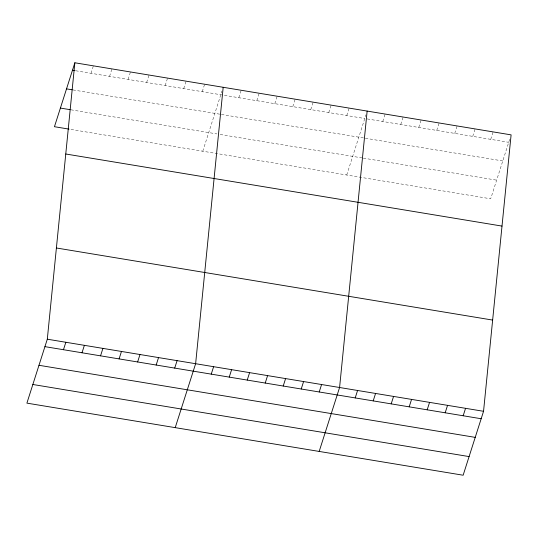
<?xml version="1.0" encoding="UTF-8"?>
<svg xmlns="http://www.w3.org/2000/svg" width="538" height="538" viewBox="0 0 538 538"><rect width="100%" height="100%" fill="white"/><g stroke="black" fill="none" stroke-linecap="round" stroke-linejoin="round"><path stroke-width="0.4" stroke-dasharray="2.69 2.02" d="M91.023 73.289L93.397 65.844M109.564 76.356L111.938 68.911M128.105 79.416L130.478 71.971M146.645 82.482L149.019 75.038M165.186 85.542L167.56 78.097M183.72 88.609L186.101 81.164M202.261 91.668L204.642 84.224M202.779 151.218L221.992 91.016M238.798 97.708L241.172 90.263M256.794 100.68L259.168 93.235M274.79 103.659L277.164 96.215M292.786 106.632L295.16 99.187M310.776 109.604L313.156 102.159M328.772 112.576L331.152 105.132M346.768 115.549L349.142 108.104M346.741 175.005L365.954 114.802M382.76 121.501L385.134 114.056M400.756 124.473L403.13 117.028M418.752 127.445L421.126 120.001M436.742 130.418L439.122 122.973M454.738 133.39L457.112 125.946M472.734 136.37L475.108 128.925M490.73 139.342L493.104 131.897M509.674 139.335L490.696 198.798L68.965 129.107M75.703 70.76L364.764 118.521M367.219 118.932L508.726 142.314M72.98 89.927L220.58 114.318M221.4 114.453L364.542 138.111M365.356 138.246L502.774 160.956M70.882 109.799L216.908 133.928M220.176 134.473L362.504 157.99M363.318 158.125L496.648 180.156"/><path stroke-width="0.81" d="M47.304 339.202L74.856 62.778L511.1 134.87L483.548 411.294L463.144 475.222L26.9 403.13L47.304 339.202L483.548 411.294M223.183 87.291L195.624 363.715L175.22 427.643M367.138 111.077L339.586 387.501L319.182 451.429M74.856 62.778L54.452 126.706L68.965 129.107M63.464 349.713L65.844 342.269M82.005 352.773L84.385 345.329M100.545 355.84L102.919 348.395M119.086 358.907L121.46 351.462M137.627 361.966L140.001 354.522M156.168 365.033L158.542 357.588M174.709 368.093L177.083 360.648M211.246 374.132L213.62 366.687M229.235 377.104L231.616 369.66M247.231 380.077L249.612 372.632M265.227 383.056L267.601 375.611M283.223 386.028L285.597 378.584M301.219 389.001L303.593 381.556M319.216 391.973L321.589 384.529M355.201 397.925L357.582 390.48M373.197 400.897L375.571 393.453M391.193 403.87L393.567 396.425M409.189 406.842L411.563 399.398M427.185 409.815L429.559 402.37M445.182 412.787L447.555 405.343M463.171 415.766L465.552 408.322M72.482 70.222L74.896 70.626M66.53 88.864L72.173 89.799M60.404 108.071L70.075 109.665M65.764 154.002L502.008 226.088M56.396 247.984L492.64 320.076M44.923 346.647L481.167 418.739M38.978 365.289L475.222 437.374M32.852 384.488L469.089 456.58"/></g></svg>
